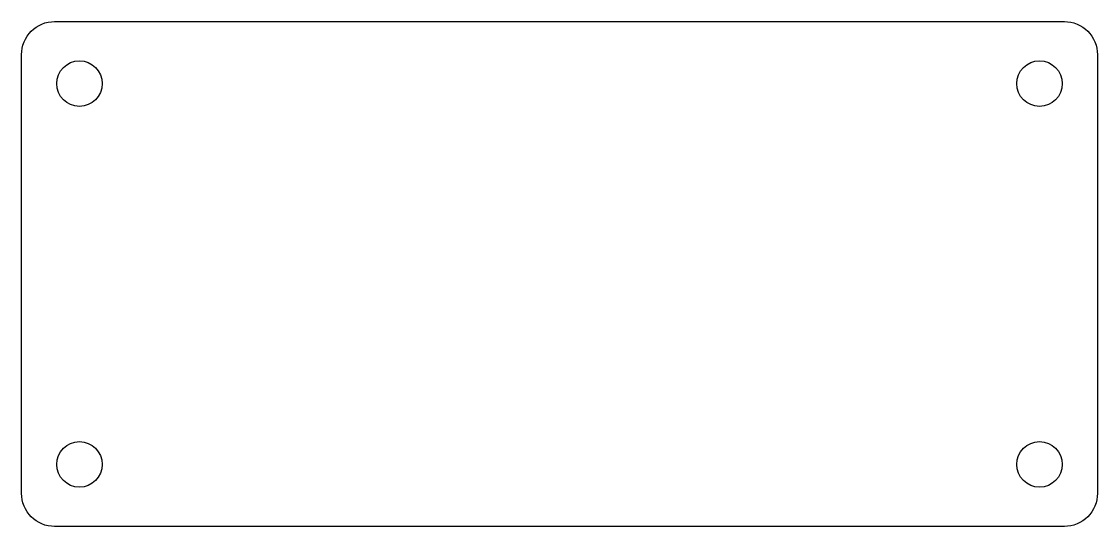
# Model space of a CAD drawing. Header units: millimetres. Extents: x 508.8 to 573.8, y 194.5 to 225.
import ezdxf

# ---------------------------------------------------------------- set-up
doc = ezdxf.new("R2010")
doc.units = ezdxf.units.MM

msp = doc.modelspace()

# ---------------------------------------------------------------- linework, layer by layer
msp.add_lwpolyline([(573.794, 222.956), (573.794, 196.456, -0.414214), (571.794, 194.456), (510.794, 194.456, -0.414214), (508.794, 196.456), (508.794, 222.956, -0.414214), (510.794, 224.956), (571.794, 224.956, -0.414214)], format="xyb", close=True)
for centre in [(512.294, 221.206), (570.294, 221.206), (512.294, 198.206), (570.294, 198.206)]:
    msp.add_circle(centre, 1.375)

doc.saveas('drawing.dxf')
